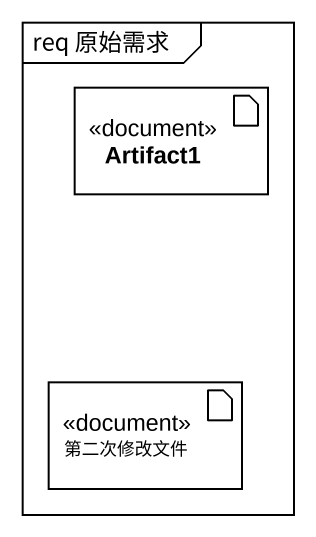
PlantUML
@startuml
mainframe req 原始需求
artifact Artifact1 <<document>>
artifact 第二次修改文件 <<document>>
@enduml
